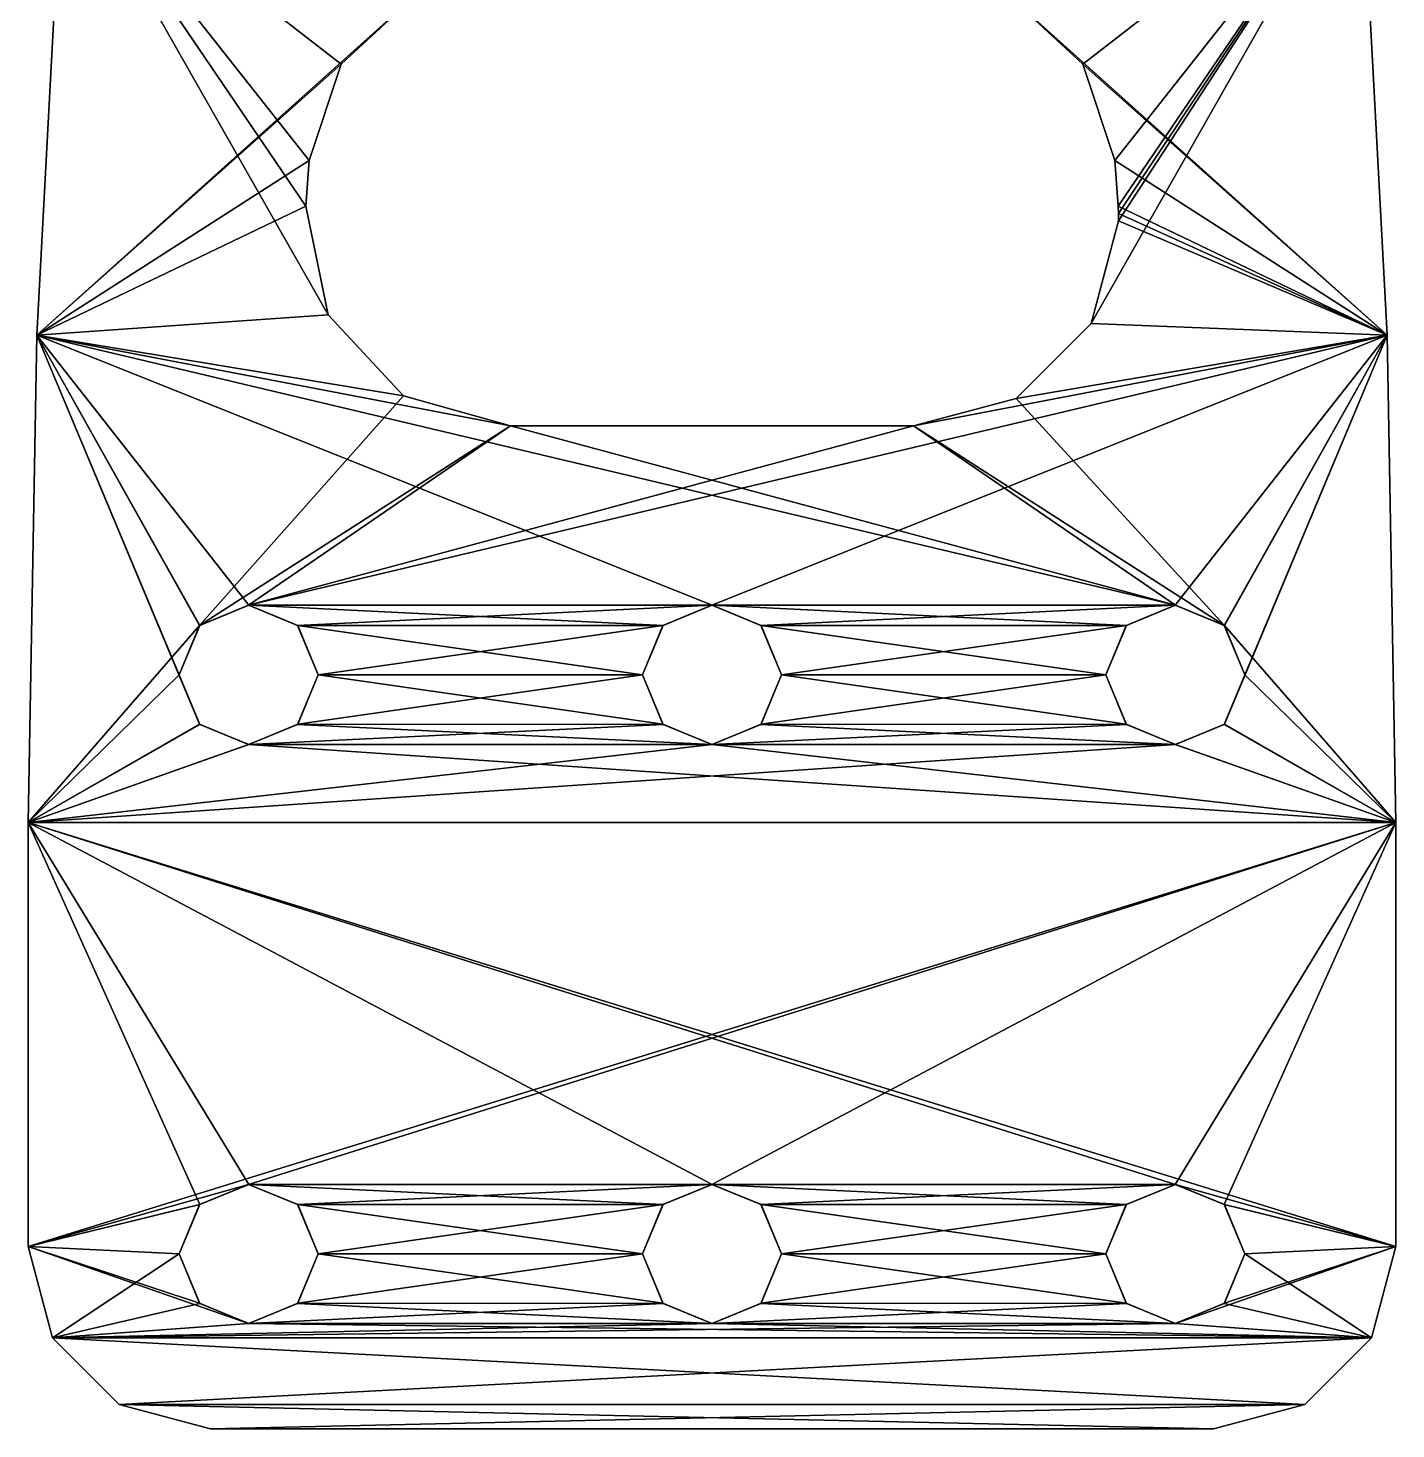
# Model space of a CAD drawing. Header units: millimetres. Extents: x -14 to 26, y -76 to 87.
# Drawn here: x -9.28 to 20.72, y -76 to -45.27 of the extents above; entities that cross this region are included whole.
import ezdxf

# ---------------------------------------------------------------- set-up
doc = ezdxf.new("R2010")
doc.units = ezdxf.units.MM
doc.header["$LTSCALE"] = 65.185185
for name, color, linetype in [('1', 7, 'CONTINUOUS'), ('2', 7, 'CONTINUOUS'), ('23', 7, 'CONTINUOUS'), ('28', 7, 'CONTINUOUS'), ('29', 7, 'CONTINUOUS'), ('3', 7, 'CONTINUOUS'), ('30', 7, 'CONTINUOUS'), ('31', 7, 'CONTINUOUS'), ('32', 7, 'CONTINUOUS'), ('4', 7, 'CONTINUOUS'), ('5', 7, 'CONTINUOUS'), ('50', 7, 'CONTINUOUS'), ('51', 7, 'CONTINUOUS'), ('52', 7, 'CONTINUOUS'), ('53', 7, 'CONTINUOUS'), ('57', 7, 'CONTINUOUS'), ('6', 7, 'CONTINUOUS'), ('66', 7, 'CONTINUOUS'), ('7', 7, 'CONTINUOUS'), ('73', 7, 'CONTINUOUS'), ('75', 7, 'CONTINUOUS'), ('76', 7, 'CONTINUOUS'), ('77', 7, 'CONTINUOUS'), ('88', 7, 'CONTINUOUS'), ('9', 7, 'CONTINUOUS'), ('90', 7, 'CONTINUOUS'), ('94', 7, 'CONTINUOUS'), ('96', 7, 'CONTINUOUS'), ('98', 7, 'CONTINUOUS')]:
    doc.layers.add(name, color=color, linetype=linetype)

msp = doc.modelspace()

# ---------------------------------------------------------------- linework, layer by layer
at = {"layer": '1', "linetype": 'CONTINUOUS'}
for points in [[(5.711, -57.935, 52.358), (4.641, -58.38, 52.358), (4.647, -58.374, 46.008), (5.711, -57.935, 52.358)], [(5.723, -57.935, 46.008), (5.711, -57.935, 52.358), (4.647, -58.374, 46.008), (5.723, -57.935, 46.008)], [(6.787, -58.374, 52.358), (5.711, -57.935, 52.358), (5.723, -57.935, 46.008), (6.787, -58.374, 52.358)], [(6.794, -58.38, 46.008), (6.787, -58.374, 52.358), (5.723, -57.935, 46.008), (6.794, -58.38, 46.008)], [(4.641, -58.38, 52.358), (4.192, -59.46, 52.358), (4.647, -58.374, 46.008), (4.641, -58.38, 52.358)], [(4.647, -58.374, 46.008), (4.192, -59.46, 52.358), (4.192, -59.46, 46.008), (4.647, -58.374, 46.008)], [(7.242, -59.46, 52.358), (6.787, -58.374, 52.358), (7.242, -59.46, 46.008), (7.242, -59.46, 52.358)], [(7.242, -59.46, 46.008), (6.787, -58.374, 52.358), (6.794, -58.38, 46.008), (7.242, -59.46, 46.008)]]:
    msp.add_3dface(points, dxfattribs=at)
at = {"layer": '2', "linetype": 'CONTINUOUS'}
for points in [[(-2.698, -51.566, 46.008), (-3.189, -49.179, 46.008), (-2.698, -51.566, 52.358), (-2.698, -51.566, 46.008)], [(-3.189, -49.179, 46.008), (-3.189, -49.179, 52.358), (-2.698, -51.566, 52.358), (-3.189, -49.179, 46.008)], [(-1.045, -53.34, 46.008), (-2.698, -51.566, 46.008), (-1.045, -53.34, 52.358), (-1.045, -53.34, 46.008)], [(-2.698, -51.566, 46.008), (-2.698, -51.566, 52.358), (-1.045, -53.34, 52.358), (-2.698, -51.566, 46.008)], [(1.3, -54, 46.008), (-1.045, -53.34, 46.008), (1.3, -54, 52.358), (1.3, -54, 46.008)], [(-1.045, -53.34, 46.008), (-1.045, -53.34, 52.358), (1.3, -54, 52.358), (-1.045, -53.34, 46.008)]]:
    msp.add_3dface(points, dxfattribs=at)
at = {"layer": '23', "linetype": 'CONTINUOUS'}
for points in [[(-8.521, -41.327, 46.008), (-9.092, -52.007, 46.008), (-8.521, -41.327, 52.358), (-8.521, -41.327, 46.008)], [(-9.092, -52.007, 46.008), (-9.092, -52.007, 52.358), (-8.521, -41.327, 52.358), (-9.092, -52.007, 46.008)], [(-9.092, -52.007, 46.008), (-9.283, -62.701, 46.008), (-9.092, -52.007, 52.358), (-9.092, -52.007, 46.008)], [(-9.283, -62.701, 46.008), (-9.283, -62.701, 52.358), (-9.092, -52.007, 52.358), (-9.283, -62.701, 46.008)]]:
    msp.add_3dface(points, dxfattribs=at)
at = {"layer": '28', "linetype": 'CONTINUOUS'}
for points in [[(20.717, -72, 46.008), (20.717, -62.701, 46.008), (20.717, -72, 52.358), (20.717, -72, 46.008)], [(20.717, -62.701, 46.008), (20.717, -62.701, 52.358), (20.717, -72, 52.358), (20.717, -62.701, 46.008)]]:
    msp.add_3dface(points, dxfattribs=at)
at = {"layer": '29', "linetype": 'CONTINUOUS'}
for points in [[(20.526, -52.007, 46.008), (19.955, -41.327, 46.008), (20.526, -52.007, 52.358), (20.526, -52.007, 46.008)], [(19.955, -41.327, 46.008), (19.955, -41.327, 52.358), (20.526, -52.007, 52.358), (19.955, -41.327, 46.008)], [(20.717, -62.701, 46.008), (20.526, -52.007, 46.008), (20.717, -62.701, 52.358), (20.717, -62.701, 46.008)], [(20.526, -52.007, 46.008), (20.526, -52.007, 52.358), (20.717, -62.701, 52.358), (20.526, -52.007, 46.008)]]:
    msp.add_3dface(points, dxfattribs=at)
at = {"layer": '3', "linetype": 'CONTINUOUS'}
for points in [[(12.222, -44.552, 46.008), (13.847, -46.065, 52.358), (12.221, -44.552, 52.358), (12.222, -44.552, 46.008)], [(12.222, -44.552, 46.008), (13.847, -46.065, 46.008), (13.847, -46.065, 52.358), (12.222, -44.552, 46.008)], [(13.847, -46.065, 46.008), (14.551, -48.179, 46.008), (13.847, -46.065, 52.358), (13.847, -46.065, 46.008)], [(14.551, -48.179, 46.008), (14.551, -48.179, 52.358), (13.847, -46.065, 52.358), (14.551, -48.179, 46.008)]]:
    msp.add_3dface(points, dxfattribs=at)
at = {"layer": '30', "linetype": 'CONTINUOUS'}
for points in [[(20.18, -74.002, 46.008), (20.717, -72, 46.008), (20.18, -74.002, 52.358), (20.18, -74.002, 46.008)], [(20.717, -72, 46.008), (20.717, -72, 52.358), (20.18, -74.002, 52.358), (20.717, -72, 46.008)], [(18.719, -75.463, 46.008), (20.18, -74.002, 46.008), (20.18, -74.002, 52.358), (18.719, -75.463, 46.008)], [(18.719, -75.463, 46.008), (20.18, -74.002, 52.358), (18.719, -75.463, 52.358), (18.719, -75.463, 46.008)], [(16.717, -76, 46.008), (18.719, -75.463, 46.008), (16.717, -76, 52.358), (16.717, -76, 46.008)], [(18.719, -75.463, 46.008), (18.719, -75.463, 52.358), (16.717, -76, 52.358), (18.719, -75.463, 46.008)]]:
    msp.add_3dface(points, dxfattribs=at)
at = {"layer": '31', "linetype": 'CONTINUOUS'}
for points in [[(-5.283, -76, 46.008), (16.717, -76, 46.008), (-5.283, -76, 52.358), (-5.283, -76, 46.008)], [(16.717, -76, 46.008), (16.717, -76, 52.358), (-5.283, -76, 52.358), (16.717, -76, 46.008)]]:
    msp.add_3dface(points, dxfattribs=at)
at = {"layer": '32', "linetype": 'CONTINUOUS'}
for points in [[(-9.092, -52.007, 46.008), (-8.521, -41.327, 46.008), (-2.698, -51.566, 46.008), (-9.092, -52.007, 46.008)], [(-2.698, -51.566, 46.008), (-8.521, -41.327, 46.008), (-3.189, -49.179, 46.008), (-2.698, -51.566, 46.008)], [(-3.189, -49.179, 46.008), (-8.521, -41.327, 46.008), (-3.117, -48.179, 46.008), (-3.189, -49.179, 46.008)], [(-3.117, -48.179, 46.008), (-8.521, -41.327, 46.008), (-2.413, -46.065, 46.008), (-3.117, -48.179, 46.008)], [(-2.413, -46.065, 46.008), (-8.521, -41.327, 46.008), (-0.787, -44.552, 46.008), (-2.413, -46.065, 46.008)], [(19.955, -41.327, 46.008), (20.526, -52.007, 46.008), (12.222, -44.552, 46.008), (19.955, -41.327, 46.008)], [(12.222, -44.552, 46.008), (20.526, -52.007, 46.008), (13.847, -46.065, 46.008), (12.222, -44.552, 46.008)], [(13.847, -46.065, 46.008), (20.526, -52.007, 46.008), (14.551, -48.179, 46.008), (13.847, -46.065, 46.008)], [(14.551, -48.179, 46.008), (20.526, -52.007, 46.008), (14.623, -49.179, 46.008), (14.551, -48.179, 46.008)], [(14.623, -49.179, 46.008), (20.526, -52.007, 46.008), (14.631, -49.34, 46.008), (14.623, -49.179, 46.008)], [(14.631, -49.34, 46.008), (20.526, -52.007, 46.008), (14.634, -49.5, 46.008), (14.631, -49.34, 46.008)], [(14.634, -49.5, 46.008), (20.526, -52.007, 46.008), (14.03, -51.752, 46.008), (14.634, -49.5, 46.008)], [(-1.045, -53.34, 46.008), (-9.092, -52.007, 46.008), (-2.698, -51.566, 46.008), (-1.045, -53.34, 46.008)], [(14.03, -51.752, 46.008), (20.526, -52.007, 46.008), (12.386, -53.396, 46.008), (14.03, -51.752, 46.008)], [(-9.283, -62.701, 46.008), (-9.092, -52.007, 46.008), (-5.519, -60.54, 46.008), (-9.283, -62.701, 46.008)], [(5.723, -57.935, 46.008), (-9.092, -52.007, 46.008), (15.883, -57.935, 46.008), (5.723, -57.935, 46.008)], [(-9.092, -52.007, 46.008), (5.723, -57.935, 46.008), (-4.437, -57.935, 46.008), (-9.092, -52.007, 46.008)], [(15.883, -57.935, 46.008), (-9.092, -52.007, 46.008), (1.3, -54, 46.008), (15.883, -57.935, 46.008)], [(-5.519, -60.54, 46.008), (-9.092, -52.007, 46.008), (-5.968, -59.46, 46.008), (-5.519, -60.54, 46.008)], [(-5.968, -59.46, 46.008), (-9.092, -52.007, 46.008), (-5.513, -58.374, 46.008), (-5.968, -59.46, 46.008)], [(-5.513, -58.374, 46.008), (-9.092, -52.007, 46.008), (-4.437, -57.935, 46.008), (-5.513, -58.374, 46.008)], [(1.3, -54, 46.008), (-9.092, -52.007, 46.008), (-1.045, -53.34, 46.008), (1.3, -54, 46.008)], [(20.526, -52.007, 46.008), (16.954, -58.38, 46.008), (12.386, -53.396, 46.008), (20.526, -52.007, 46.008)], [(20.526, -52.007, 46.008), (20.717, -62.701, 46.008), (16.954, -58.38, 46.008), (20.526, -52.007, 46.008)], [(12.386, -53.396, 46.008), (16.954, -58.38, 46.008), (10.134, -54, 46.008), (12.386, -53.396, 46.008)], [(10.134, -54, 46.008), (15.883, -57.935, 46.008), (1.3, -54, 46.008), (10.134, -54, 46.008)], [(16.954, -58.38, 46.008), (15.883, -57.935, 46.008), (10.134, -54, 46.008), (16.954, -58.38, 46.008)], [(5.723, -57.935, 46.008), (4.647, -58.374, 46.008), (-4.437, -57.935, 46.008), (5.723, -57.935, 46.008)], [(-4.437, -57.935, 46.008), (4.647, -58.374, 46.008), (-3.366, -58.38, 46.008), (-4.437, -57.935, 46.008)], [(6.794, -58.38, 46.008), (5.723, -57.935, 46.008), (14.807, -58.374, 46.008), (6.794, -58.38, 46.008)], [(14.807, -58.374, 46.008), (5.723, -57.935, 46.008), (15.883, -57.935, 46.008), (14.807, -58.374, 46.008)], [(4.647, -58.374, 46.008), (4.192, -59.46, 46.008), (-3.366, -58.38, 46.008), (4.647, -58.374, 46.008)], [(4.192, -59.46, 46.008), (-2.918, -59.46, 46.008), (-3.366, -58.38, 46.008), (4.192, -59.46, 46.008)], [(14.352, -59.46, 46.008), (6.794, -58.38, 46.008), (14.807, -58.374, 46.008), (14.352, -59.46, 46.008)], [(7.242, -59.46, 46.008), (6.794, -58.38, 46.008), (14.352, -59.46, 46.008), (7.242, -59.46, 46.008)], [(20.717, -62.701, 46.008), (17.402, -59.46, 46.008), (16.954, -58.38, 46.008), (20.717, -62.701, 46.008)], [(-2.918, -59.46, 46.008), (4.641, -60.54, 46.008), (-3.373, -60.546, 46.008), (-2.918, -59.46, 46.008)], [(4.192, -59.46, 46.008), (4.641, -60.54, 46.008), (-2.918, -59.46, 46.008), (4.192, -59.46, 46.008)], [(6.787, -60.546, 46.008), (7.242, -59.46, 46.008), (14.801, -60.54, 46.008), (6.787, -60.546, 46.008)], [(14.801, -60.54, 46.008), (7.242, -59.46, 46.008), (14.352, -59.46, 46.008), (14.801, -60.54, 46.008)], [(17.402, -59.46, 46.008), (20.717, -62.701, 46.008), (16.947, -60.546, 46.008), (17.402, -59.46, 46.008)], [(-4.449, -60.985, 46.008), (-9.283, -62.701, 46.008), (-5.519, -60.54, 46.008), (-4.449, -60.985, 46.008)], [(-3.373, -60.546, 46.008), (5.711, -60.985, 46.008), (-4.449, -60.985, 46.008), (-3.373, -60.546, 46.008)], [(4.641, -60.54, 46.008), (5.711, -60.985, 46.008), (-3.373, -60.546, 46.008), (4.641, -60.54, 46.008)], [(5.711, -60.985, 46.008), (6.787, -60.546, 46.008), (15.871, -60.985, 46.008), (5.711, -60.985, 46.008)], [(15.871, -60.985, 46.008), (6.787, -60.546, 46.008), (14.801, -60.54, 46.008), (15.871, -60.985, 46.008)], [(16.947, -60.546, 46.008), (20.717, -62.701, 46.008), (15.871, -60.985, 46.008), (16.947, -60.546, 46.008)], [(20.717, -62.701, 46.008), (-9.283, -62.701, 46.008), (-4.449, -60.985, 46.008), (20.717, -62.701, 46.008)], [(5.711, -60.985, 46.008), (20.717, -62.701, 46.008), (-4.449, -60.985, 46.008), (5.711, -60.985, 46.008)], [(20.717, -62.701, 46.008), (5.711, -60.985, 46.008), (15.871, -60.985, 46.008), (20.717, -62.701, 46.008)], [(-9.283, -72, 46.008), (-9.283, -62.701, 46.008), (-5.513, -71.074, 46.008), (-9.283, -72, 46.008)], [(20.717, -72, 46.008), (-9.283, -62.701, 46.008), (20.717, -62.701, 46.008), (20.717, -72, 46.008)], [(-9.283, -62.701, 46.008), (20.717, -72, 46.008), (15.883, -70.635, 46.008), (-9.283, -62.701, 46.008)], [(-9.283, -62.701, 46.008), (15.883, -70.635, 46.008), (5.723, -70.635, 46.008), (-9.283, -62.701, 46.008)], [(-9.283, -62.701, 46.008), (5.723, -70.635, 46.008), (-4.437, -70.635, 46.008), (-9.283, -62.701, 46.008)], [(-5.513, -71.074, 46.008), (-9.283, -62.701, 46.008), (-4.437, -70.635, 46.008), (-5.513, -71.074, 46.008)], [(5.723, -70.635, 46.008), (4.647, -71.074, 46.008), (-4.437, -70.635, 46.008), (5.723, -70.635, 46.008)], [(-4.437, -70.635, 46.008), (4.647, -71.074, 46.008), (-3.366, -71.08, 46.008), (-4.437, -70.635, 46.008)], [(15.883, -70.635, 46.008), (14.807, -71.074, 46.008), (5.723, -70.635, 46.008), (15.883, -70.635, 46.008)], [(5.723, -70.635, 46.008), (14.807, -71.074, 46.008), (6.794, -71.08, 46.008), (5.723, -70.635, 46.008)], [(15.883, -70.635, 46.008), (20.717, -72, 46.008), (16.954, -71.08, 46.008), (15.883, -70.635, 46.008)], [(-5.968, -72.16, 46.008), (-9.283, -72, 46.008), (-5.513, -71.074, 46.008), (-5.968, -72.16, 46.008)], [(4.647, -71.074, 46.008), (4.192, -72.16, 46.008), (-3.366, -71.08, 46.008), (4.647, -71.074, 46.008)], [(4.192, -72.16, 46.008), (-2.918, -72.16, 46.008), (-3.366, -71.08, 46.008), (4.192, -72.16, 46.008)], [(14.807, -71.074, 46.008), (14.352, -72.16, 46.008), (6.794, -71.08, 46.008), (14.807, -71.074, 46.008)], [(14.352, -72.16, 46.008), (7.242, -72.16, 46.008), (6.794, -71.08, 46.008), (14.352, -72.16, 46.008)], [(20.717, -72, 46.008), (17.402, -72.16, 46.008), (16.954, -71.08, 46.008), (20.717, -72, 46.008)], [(-8.746, -74.002, 46.008), (-9.283, -72, 46.008), (-4.449, -73.685, 46.008), (-8.746, -74.002, 46.008)], [(-4.449, -73.685, 46.008), (-9.283, -72, 46.008), (-5.519, -73.24, 46.008), (-4.449, -73.685, 46.008)], [(-5.519, -73.24, 46.008), (-9.283, -72, 46.008), (-5.968, -72.16, 46.008), (-5.519, -73.24, 46.008)], [(-2.918, -72.16, 46.008), (4.641, -73.24, 46.008), (-3.373, -73.246, 46.008), (-2.918, -72.16, 46.008)], [(4.192, -72.16, 46.008), (4.641, -73.24, 46.008), (-2.918, -72.16, 46.008), (4.192, -72.16, 46.008)], [(7.242, -72.16, 46.008), (14.801, -73.24, 46.008), (6.787, -73.246, 46.008), (7.242, -72.16, 46.008)], [(14.352, -72.16, 46.008), (14.801, -73.24, 46.008), (7.242, -72.16, 46.008), (14.352, -72.16, 46.008)], [(17.402, -72.16, 46.008), (20.18, -74.002, 46.008), (16.947, -73.246, 46.008), (17.402, -72.16, 46.008)], [(20.717, -72, 46.008), (20.18, -74.002, 46.008), (17.402, -72.16, 46.008), (20.717, -72, 46.008)], [(-3.373, -73.246, 46.008), (5.711, -73.685, 46.008), (-4.449, -73.685, 46.008), (-3.373, -73.246, 46.008)], [(4.641, -73.24, 46.008), (5.711, -73.685, 46.008), (-3.373, -73.246, 46.008), (4.641, -73.24, 46.008)], [(6.787, -73.246, 46.008), (15.871, -73.685, 46.008), (5.711, -73.685, 46.008), (6.787, -73.246, 46.008)], [(14.801, -73.24, 46.008), (15.871, -73.685, 46.008), (6.787, -73.246, 46.008), (14.801, -73.24, 46.008)], [(16.947, -73.246, 46.008), (20.18, -74.002, 46.008), (15.871, -73.685, 46.008), (16.947, -73.246, 46.008)], [(20.18, -74.002, 46.008), (-8.746, -74.002, 46.008), (-4.449, -73.685, 46.008), (20.18, -74.002, 46.008)], [(5.711, -73.685, 46.008), (20.18, -74.002, 46.008), (-4.449, -73.685, 46.008), (5.711, -73.685, 46.008)], [(15.871, -73.685, 46.008), (20.18, -74.002, 46.008), (5.711, -73.685, 46.008), (15.871, -73.685, 46.008)], [(-7.285, -75.463, 46.008), (-8.746, -74.002, 46.008), (18.719, -75.463, 46.008), (-7.285, -75.463, 46.008)], [(18.719, -75.463, 46.008), (-8.746, -74.002, 46.008), (20.18, -74.002, 46.008), (18.719, -75.463, 46.008)], [(-5.283, -76, 46.008), (-7.285, -75.463, 46.008), (16.717, -76, 46.008), (-5.283, -76, 46.008)], [(16.717, -76, 46.008), (-7.285, -75.463, 46.008), (18.719, -75.463, 46.008), (16.717, -76, 46.008)]]:
    msp.add_3dface(points, dxfattribs=at)
at = {"layer": '4', "linetype": 'CONTINUOUS'}
for points in [[(14.634, -49.5, 46.008), (14.03, -51.752, 46.008), (14.634, -49.5, 52.358), (14.634, -49.5, 46.008)], [(14.03, -51.752, 46.008), (14.03, -51.752, 52.358), (14.634, -49.5, 52.358), (14.03, -51.752, 46.008)], [(14.03, -51.752, 46.008), (12.386, -53.396, 46.008), (12.387, -53.396, 52.358), (14.03, -51.752, 46.008)], [(14.03, -51.752, 46.008), (12.387, -53.396, 52.358), (14.03, -51.752, 52.358), (14.03, -51.752, 46.008)], [(12.386, -53.396, 46.008), (10.134, -54, 46.008), (12.387, -53.396, 52.358), (12.386, -53.396, 46.008)], [(10.134, -54, 46.008), (10.134, -54, 52.358), (12.387, -53.396, 52.358), (10.134, -54, 46.008)]]:
    msp.add_3dface(points, dxfattribs=at)
at = {"layer": '5', "linetype": 'CONTINUOUS'}
for points in [[(-2.413, -46.065, 46.008), (-0.787, -44.552, 46.008), (-0.787, -44.552, 52.358), (-2.413, -46.065, 46.008)], [(-2.413, -46.065, 46.008), (-0.787, -44.552, 52.358), (-2.413, -46.065, 52.358), (-2.413, -46.065, 46.008)], [(-3.117, -48.179, 46.008), (-2.413, -46.065, 46.008), (-3.117, -48.179, 52.358), (-3.117, -48.179, 46.008)], [(-2.413, -46.065, 46.008), (-2.413, -46.065, 52.358), (-3.117, -48.179, 52.358), (-2.413, -46.065, 46.008)]]:
    msp.add_3dface(points, dxfattribs=at)
at = {"layer": '50', "linetype": 'CONTINUOUS'}
for points in [[(-5.513, -71.074, 46.008), (-4.449, -70.635, 52.358), (-5.519, -71.08, 52.358), (-5.513, -71.074, 46.008)], [(-5.513, -71.074, 46.008), (-4.437, -70.635, 46.008), (-4.449, -70.635, 52.358), (-5.513, -71.074, 46.008)], [(-4.437, -70.635, 46.008), (-3.373, -71.074, 52.358), (-4.449, -70.635, 52.358), (-4.437, -70.635, 46.008)], [(-4.437, -70.635, 46.008), (-3.366, -71.08, 46.008), (-3.373, -71.074, 52.358), (-4.437, -70.635, 46.008)], [(-5.968, -72.16, 46.008), (-5.513, -71.074, 46.008), (-5.968, -72.16, 52.358), (-5.968, -72.16, 46.008)], [(-5.968, -72.16, 52.358), (-5.513, -71.074, 46.008), (-5.519, -71.08, 52.358), (-5.968, -72.16, 52.358)], [(-3.366, -71.08, 46.008), (-2.918, -72.16, 46.008), (-3.373, -71.074, 52.358), (-3.366, -71.08, 46.008)], [(-2.918, -72.16, 46.008), (-2.918, -72.16, 52.358), (-3.373, -71.074, 52.358), (-2.918, -72.16, 46.008)]]:
    msp.add_3dface(points, dxfattribs=at)
at = {"layer": '51', "linetype": 'CONTINUOUS'}
for points in [[(4.647, -71.074, 46.008), (5.711, -70.635, 52.358), (4.641, -71.08, 52.358), (4.647, -71.074, 46.008)], [(4.647, -71.074, 46.008), (5.723, -70.635, 46.008), (5.711, -70.635, 52.358), (4.647, -71.074, 46.008)], [(5.723, -70.635, 46.008), (6.787, -71.074, 52.358), (5.711, -70.635, 52.358), (5.723, -70.635, 46.008)], [(5.723, -70.635, 46.008), (6.794, -71.08, 46.008), (6.787, -71.074, 52.358), (5.723, -70.635, 46.008)], [(4.192, -72.16, 46.008), (4.647, -71.074, 46.008), (4.192, -72.16, 52.358), (4.192, -72.16, 46.008)], [(4.192, -72.16, 52.358), (4.647, -71.074, 46.008), (4.641, -71.08, 52.358), (4.192, -72.16, 52.358)], [(6.794, -71.08, 46.008), (7.242, -72.16, 46.008), (6.787, -71.074, 52.358), (6.794, -71.08, 46.008)], [(7.242, -72.16, 46.008), (7.242, -72.16, 52.358), (6.787, -71.074, 52.358), (7.242, -72.16, 46.008)]]:
    msp.add_3dface(points, dxfattribs=at)
at = {"layer": '52', "linetype": 'CONTINUOUS'}
for points in [[(14.807, -71.074, 46.008), (15.871, -70.635, 52.358), (14.801, -71.08, 52.358), (14.807, -71.074, 46.008)], [(14.807, -71.074, 46.008), (15.883, -70.635, 46.008), (15.871, -70.635, 52.358), (14.807, -71.074, 46.008)], [(15.883, -70.635, 46.008), (16.947, -71.074, 52.358), (15.871, -70.635, 52.358), (15.883, -70.635, 46.008)], [(15.883, -70.635, 46.008), (16.954, -71.08, 46.008), (16.947, -71.074, 52.358), (15.883, -70.635, 46.008)], [(14.352, -72.16, 46.008), (14.807, -71.074, 46.008), (14.352, -72.16, 52.358), (14.352, -72.16, 46.008)], [(14.352, -72.16, 52.358), (14.807, -71.074, 46.008), (14.801, -71.08, 52.358), (14.352, -72.16, 52.358)], [(16.954, -71.08, 46.008), (17.402, -72.16, 46.008), (16.947, -71.074, 52.358), (16.954, -71.08, 46.008)], [(17.402, -72.16, 46.008), (17.402, -72.16, 52.358), (16.947, -71.074, 52.358), (17.402, -72.16, 46.008)]]:
    msp.add_3dface(points, dxfattribs=at)
at = {"layer": '53', "linetype": 'CONTINUOUS'}
for points in [[(-9.283, -72, 46.008), (-8.746, -74.002, 46.008), (-9.283, -72, 52.358), (-9.283, -72, 46.008)], [(-8.746, -74.002, 46.008), (-8.746, -74.002, 52.358), (-9.283, -72, 52.358), (-8.746, -74.002, 46.008)], [(-8.746, -74.002, 46.008), (-7.285, -75.463, 46.008), (-7.285, -75.463, 52.358), (-8.746, -74.002, 46.008)], [(-8.746, -74.002, 46.008), (-7.285, -75.463, 52.358), (-8.746, -74.002, 52.358), (-8.746, -74.002, 46.008)], [(-7.285, -75.463, 46.008), (-5.283, -76, 46.008), (-7.285, -75.463, 52.358), (-7.285, -75.463, 46.008)], [(-5.283, -76, 46.008), (-5.283, -76, 52.358), (-7.285, -75.463, 52.358), (-5.283, -76, 46.008)]]:
    msp.add_3dface(points, dxfattribs=at)
at = {"layer": '57', "linetype": 'CONTINUOUS'}
for points in [[(-9.283, -62.701, 46.008), (-9.283, -72, 46.008), (-9.283, -62.701, 52.358), (-9.283, -62.701, 46.008)], [(-9.283, -72, 46.008), (-9.283, -72, 52.358), (-9.283, -62.701, 52.358), (-9.283, -72, 46.008)]]:
    msp.add_3dface(points, dxfattribs=at)
at = {"layer": '6', "linetype": 'CONTINUOUS'}
for points in [[(-3.189, -49.179, 46.008), (-3.117, -48.179, 46.008), (-3.117, -48.179, 52.358), (-3.189, -49.179, 46.008)], [(-3.189, -49.179, 52.358), (-3.189, -49.179, 46.008), (-3.117, -48.179, 52.358), (-3.189, -49.179, 52.358)]]:
    msp.add_3dface(points, dxfattribs=at)
at = {"layer": '66', "linetype": 'CONTINUOUS'}
for points in [[(14.807, -58.374, 46.008), (15.871, -57.935, 52.358), (14.801, -58.38, 52.358), (14.807, -58.374, 46.008)], [(14.807, -58.374, 46.008), (15.883, -57.935, 46.008), (15.871, -57.935, 52.358), (14.807, -58.374, 46.008)], [(15.883, -57.935, 46.008), (16.947, -58.374, 52.358), (15.871, -57.935, 52.358), (15.883, -57.935, 46.008)], [(15.883, -57.935, 46.008), (16.954, -58.38, 46.008), (16.947, -58.374, 52.358), (15.883, -57.935, 46.008)], [(14.352, -59.46, 46.008), (14.807, -58.374, 46.008), (14.352, -59.46, 52.358), (14.352, -59.46, 46.008)], [(14.352, -59.46, 52.358), (14.807, -58.374, 46.008), (14.801, -58.38, 52.358), (14.352, -59.46, 52.358)], [(16.954, -58.38, 46.008), (17.402, -59.46, 46.008), (16.947, -58.374, 52.358), (16.954, -58.38, 46.008)], [(17.402, -59.46, 46.008), (17.402, -59.46, 52.358), (16.947, -58.374, 52.358), (17.402, -59.46, 46.008)]]:
    msp.add_3dface(points, dxfattribs=at)
at = {"layer": '7', "linetype": 'CONTINUOUS'}
for points in [[(10.134, -54, 46.008), (1.3, -54, 46.008), (10.134, -54, 52.358), (10.134, -54, 46.008)], [(1.3, -54, 46.008), (1.3, -54, 52.358), (10.134, -54, 52.358), (1.3, -54, 46.008)]]:
    msp.add_3dface(points, dxfattribs=at)
at = {"layer": '73', "linetype": 'CONTINUOUS'}
for points in [[(-5.513, -58.374, 46.008), (-4.449, -57.935, 52.358), (-5.519, -58.38, 52.358), (-5.513, -58.374, 46.008)], [(-5.513, -58.374, 46.008), (-4.437, -57.935, 46.008), (-4.449, -57.935, 52.358), (-5.513, -58.374, 46.008)], [(-4.437, -57.935, 46.008), (-3.373, -58.374, 52.358), (-4.449, -57.935, 52.358), (-4.437, -57.935, 46.008)], [(-4.437, -57.935, 46.008), (-3.366, -58.38, 46.008), (-3.373, -58.374, 52.358), (-4.437, -57.935, 46.008)], [(-5.968, -59.46, 46.008), (-5.513, -58.374, 46.008), (-5.968, -59.46, 52.358), (-5.968, -59.46, 46.008)], [(-5.968, -59.46, 52.358), (-5.513, -58.374, 46.008), (-5.519, -58.38, 52.358), (-5.968, -59.46, 52.358)], [(-3.366, -58.38, 46.008), (-2.918, -59.46, 46.008), (-3.373, -58.374, 52.358), (-3.366, -58.38, 46.008)], [(-2.918, -59.46, 46.008), (-2.918, -59.46, 52.358), (-3.373, -58.374, 52.358), (-2.918, -59.46, 46.008)]]:
    msp.add_3dface(points, dxfattribs=at)
at = {"layer": '75', "linetype": 'CONTINUOUS'}
for points in [[(-5.519, -73.24, 46.008), (-5.968, -72.16, 46.008), (-5.513, -73.246, 52.358), (-5.519, -73.24, 46.008)], [(-5.968, -72.16, 46.008), (-5.968, -72.16, 52.358), (-5.513, -73.246, 52.358), (-5.968, -72.16, 46.008)], [(-2.918, -72.16, 46.008), (-3.373, -73.246, 46.008), (-2.918, -72.16, 52.358), (-2.918, -72.16, 46.008)], [(-3.373, -73.246, 46.008), (-3.366, -73.24, 52.358), (-2.918, -72.16, 52.358), (-3.373, -73.246, 46.008)], [(-4.449, -73.685, 46.008), (-5.519, -73.24, 46.008), (-5.513, -73.246, 52.358), (-4.449, -73.685, 46.008)], [(-4.449, -73.685, 46.008), (-5.513, -73.246, 52.358), (-4.437, -73.685, 52.358), (-4.449, -73.685, 46.008)], [(-3.373, -73.246, 46.008), (-4.449, -73.685, 46.008), (-4.437, -73.685, 52.358), (-3.373, -73.246, 46.008)], [(-3.373, -73.246, 46.008), (-4.437, -73.685, 52.358), (-3.366, -73.24, 52.358), (-3.373, -73.246, 46.008)]]:
    msp.add_3dface(points, dxfattribs=at)
at = {"layer": '76', "linetype": 'CONTINUOUS'}
for points in [[(4.641, -73.24, 46.008), (4.192, -72.16, 46.008), (4.647, -73.246, 52.358), (4.641, -73.24, 46.008)], [(4.192, -72.16, 46.008), (4.192, -72.16, 52.358), (4.647, -73.246, 52.358), (4.192, -72.16, 46.008)], [(7.242, -72.16, 46.008), (6.787, -73.246, 46.008), (7.242, -72.16, 52.358), (7.242, -72.16, 46.008)], [(6.787, -73.246, 46.008), (6.794, -73.24, 52.358), (7.242, -72.16, 52.358), (6.787, -73.246, 46.008)], [(5.711, -73.685, 46.008), (4.641, -73.24, 46.008), (4.647, -73.246, 52.358), (5.711, -73.685, 46.008)], [(5.711, -73.685, 46.008), (4.647, -73.246, 52.358), (5.723, -73.685, 52.358), (5.711, -73.685, 46.008)], [(6.787, -73.246, 46.008), (5.711, -73.685, 46.008), (5.723, -73.685, 52.358), (6.787, -73.246, 46.008)], [(6.787, -73.246, 46.008), (5.723, -73.685, 52.358), (6.794, -73.24, 52.358), (6.787, -73.246, 46.008)]]:
    msp.add_3dface(points, dxfattribs=at)
at = {"layer": '77', "linetype": 'CONTINUOUS'}
for points in [[(14.801, -73.24, 46.008), (14.352, -72.16, 46.008), (14.807, -73.246, 52.358), (14.801, -73.24, 46.008)], [(14.352, -72.16, 46.008), (14.352, -72.16, 52.358), (14.807, -73.246, 52.358), (14.352, -72.16, 46.008)], [(17.402, -72.16, 46.008), (16.947, -73.246, 46.008), (17.402, -72.16, 52.358), (17.402, -72.16, 46.008)], [(16.947, -73.246, 46.008), (16.954, -73.24, 52.358), (17.402, -72.16, 52.358), (16.947, -73.246, 46.008)], [(15.871, -73.685, 46.008), (14.801, -73.24, 46.008), (14.807, -73.246, 52.358), (15.871, -73.685, 46.008)], [(15.871, -73.685, 46.008), (14.807, -73.246, 52.358), (15.883, -73.685, 52.358), (15.871, -73.685, 46.008)], [(16.947, -73.246, 46.008), (15.871, -73.685, 46.008), (15.883, -73.685, 52.358), (16.947, -73.246, 46.008)], [(16.947, -73.246, 46.008), (15.883, -73.685, 52.358), (16.954, -73.24, 52.358), (16.947, -73.246, 46.008)]]:
    msp.add_3dface(points, dxfattribs=at)
at = {"layer": '88', "linetype": 'CONTINUOUS'}
for points in [[(-5.519, -60.54, 46.008), (-5.968, -59.46, 46.008), (-5.513, -60.546, 52.358), (-5.519, -60.54, 46.008)], [(-5.968, -59.46, 46.008), (-5.968, -59.46, 52.358), (-5.513, -60.546, 52.358), (-5.968, -59.46, 46.008)], [(-2.918, -59.46, 46.008), (-3.373, -60.546, 46.008), (-2.918, -59.46, 52.358), (-2.918, -59.46, 46.008)], [(-3.373, -60.546, 46.008), (-3.366, -60.54, 52.358), (-2.918, -59.46, 52.358), (-3.373, -60.546, 46.008)], [(-4.449, -60.985, 46.008), (-5.519, -60.54, 46.008), (-5.513, -60.546, 52.358), (-4.449, -60.985, 46.008)], [(-4.449, -60.985, 46.008), (-5.513, -60.546, 52.358), (-4.437, -60.985, 52.358), (-4.449, -60.985, 46.008)], [(-3.373, -60.546, 46.008), (-4.449, -60.985, 46.008), (-4.437, -60.985, 52.358), (-3.373, -60.546, 46.008)], [(-3.373, -60.546, 46.008), (-4.437, -60.985, 52.358), (-3.366, -60.54, 52.358), (-3.373, -60.546, 46.008)]]:
    msp.add_3dface(points, dxfattribs=at)
at = {"layer": '9', "linetype": 'CONTINUOUS'}
for points in [[(14.551, -48.179, 46.008), (14.623, -49.179, 46.008), (14.623, -49.179, 52.358), (14.551, -48.179, 46.008)], [(14.551, -48.179, 46.008), (14.623, -49.179, 52.358), (14.551, -48.179, 52.358), (14.551, -48.179, 46.008)]]:
    msp.add_3dface(points, dxfattribs=at)
at = {"layer": '90', "linetype": 'CONTINUOUS'}
for points in [[(14.623, -49.179, 46.008), (14.631, -49.34, 46.008), (14.623, -49.179, 52.358), (14.623, -49.179, 46.008)], [(14.631, -49.34, 46.008), (14.631, -49.34, 52.358), (14.623, -49.179, 52.358), (14.631, -49.34, 46.008)], [(14.631, -49.34, 46.008), (14.634, -49.5, 46.008), (14.631, -49.34, 52.358), (14.631, -49.34, 46.008)], [(14.634, -49.5, 46.008), (14.634, -49.5, 52.358), (14.631, -49.34, 52.358), (14.634, -49.5, 46.008)]]:
    msp.add_3dface(points, dxfattribs=at)
at = {"layer": '94', "linetype": 'CONTINUOUS'}
for points in [[(14.801, -60.54, 46.008), (14.352, -59.46, 46.008), (14.807, -60.546, 52.358), (14.801, -60.54, 46.008)], [(14.352, -59.46, 46.008), (14.352, -59.46, 52.358), (14.807, -60.546, 52.358), (14.352, -59.46, 46.008)], [(17.402, -59.46, 46.008), (16.947, -60.546, 46.008), (17.402, -59.46, 52.358), (17.402, -59.46, 46.008)], [(16.947, -60.546, 46.008), (16.954, -60.54, 52.358), (17.402, -59.46, 52.358), (16.947, -60.546, 46.008)], [(15.871, -60.985, 46.008), (14.801, -60.54, 46.008), (14.807, -60.546, 52.358), (15.871, -60.985, 46.008)], [(15.871, -60.985, 46.008), (14.807, -60.546, 52.358), (15.883, -60.985, 52.358), (15.871, -60.985, 46.008)], [(16.947, -60.546, 46.008), (15.871, -60.985, 46.008), (15.883, -60.985, 52.358), (16.947, -60.546, 46.008)], [(16.947, -60.546, 46.008), (15.883, -60.985, 52.358), (16.954, -60.54, 52.358), (16.947, -60.546, 46.008)]]:
    msp.add_3dface(points, dxfattribs=at)
at = {"layer": '96', "linetype": 'CONTINUOUS'}
for points in [[(4.192, -59.46, 46.008), (4.192, -59.46, 52.358), (4.647, -60.546, 52.358), (4.192, -59.46, 46.008)], [(4.641, -60.54, 46.008), (4.192, -59.46, 46.008), (4.647, -60.546, 52.358), (4.641, -60.54, 46.008)], [(7.242, -59.46, 52.358), (7.242, -59.46, 46.008), (6.787, -60.546, 46.008), (7.242, -59.46, 52.358)], [(7.242, -59.46, 52.358), (6.787, -60.546, 46.008), (6.794, -60.54, 52.358), (7.242, -59.46, 52.358)], [(5.711, -60.985, 46.008), (4.641, -60.54, 46.008), (4.647, -60.546, 52.358), (5.711, -60.985, 46.008)], [(5.723, -60.985, 52.358), (5.711, -60.985, 46.008), (4.647, -60.546, 52.358), (5.723, -60.985, 52.358)], [(6.787, -60.546, 46.008), (5.711, -60.985, 46.008), (5.723, -60.985, 52.358), (6.787, -60.546, 46.008)], [(6.794, -60.54, 52.358), (6.787, -60.546, 46.008), (5.723, -60.985, 52.358), (6.794, -60.54, 52.358)]]:
    msp.add_3dface(points, dxfattribs=at)
at = {"layer": '98', "linetype": 'CONTINUOUS'}
for points in [[(-8.521, -41.327, 52.358), (-9.092, -52.007, 52.358), (-0.787, -44.552, 52.358), (-8.521, -41.327, 52.358)], [(13.847, -46.065, 52.358), (19.955, -41.327, 52.358), (12.221, -44.552, 52.358), (13.847, -46.065, 52.358)], [(14.551, -48.179, 52.358), (19.955, -41.327, 52.358), (13.847, -46.065, 52.358), (14.551, -48.179, 52.358)], [(20.526, -52.007, 52.358), (19.955, -41.327, 52.358), (14.03, -51.752, 52.358), (20.526, -52.007, 52.358)], [(14.03, -51.752, 52.358), (19.955, -41.327, 52.358), (14.634, -49.5, 52.358), (14.03, -51.752, 52.358)], [(14.623, -49.179, 52.358), (19.955, -41.327, 52.358), (14.551, -48.179, 52.358), (14.623, -49.179, 52.358)], [(14.631, -49.34, 52.358), (19.955, -41.327, 52.358), (14.623, -49.179, 52.358), (14.631, -49.34, 52.358)], [(14.634, -49.5, 52.358), (19.955, -41.327, 52.358), (14.631, -49.34, 52.358), (14.634, -49.5, 52.358)], [(-0.787, -44.552, 52.358), (-9.092, -52.007, 52.358), (-2.413, -46.065, 52.358), (-0.787, -44.552, 52.358)], [(-2.413, -46.065, 52.358), (-9.092, -52.007, 52.358), (-3.117, -48.179, 52.358), (-2.413, -46.065, 52.358)], [(-9.092, -52.007, 52.358), (-3.189, -49.179, 52.358), (-3.117, -48.179, 52.358), (-9.092, -52.007, 52.358)], [(-3.189, -49.179, 52.358), (-9.092, -52.007, 52.358), (-2.698, -51.566, 52.358), (-3.189, -49.179, 52.358)], [(-2.698, -51.566, 52.358), (-9.092, -52.007, 52.358), (-1.045, -53.34, 52.358), (-2.698, -51.566, 52.358)], [(12.387, -53.396, 52.358), (20.526, -52.007, 52.358), (14.03, -51.752, 52.358), (12.387, -53.396, 52.358)], [(-9.092, -52.007, 52.358), (-9.283, -62.701, 52.358), (-5.519, -58.38, 52.358), (-9.092, -52.007, 52.358)], [(-9.092, -52.007, 52.358), (-5.519, -58.38, 52.358), (-1.045, -53.34, 52.358), (-9.092, -52.007, 52.358)], [(5.711, -57.935, 52.358), (20.526, -52.007, 52.358), (-4.449, -57.935, 52.358), (5.711, -57.935, 52.358)], [(-4.449, -57.935, 52.358), (20.526, -52.007, 52.358), (10.134, -54, 52.358), (-4.449, -57.935, 52.358)], [(20.526, -52.007, 52.358), (5.711, -57.935, 52.358), (15.871, -57.935, 52.358), (20.526, -52.007, 52.358)], [(10.134, -54, 52.358), (20.526, -52.007, 52.358), (12.387, -53.396, 52.358), (10.134, -54, 52.358)], [(16.947, -58.374, 52.358), (20.526, -52.007, 52.358), (15.871, -57.935, 52.358), (16.947, -58.374, 52.358)], [(17.402, -59.46, 52.358), (20.526, -52.007, 52.358), (16.947, -58.374, 52.358), (17.402, -59.46, 52.358)], [(20.717, -62.701, 52.358), (20.526, -52.007, 52.358), (16.954, -60.54, 52.358), (20.717, -62.701, 52.358)], [(16.954, -60.54, 52.358), (20.526, -52.007, 52.358), (17.402, -59.46, 52.358), (16.954, -60.54, 52.358)], [(-1.045, -53.34, 52.358), (-5.519, -58.38, 52.358), (1.3, -54, 52.358), (-1.045, -53.34, 52.358)], [(-5.519, -58.38, 52.358), (-4.449, -57.935, 52.358), (1.3, -54, 52.358), (-5.519, -58.38, 52.358)], [(1.3, -54, 52.358), (-4.449, -57.935, 52.358), (10.134, -54, 52.358), (1.3, -54, 52.358)], [(-3.373, -58.374, 52.358), (5.711, -57.935, 52.358), (-4.449, -57.935, 52.358), (-3.373, -58.374, 52.358)], [(4.641, -58.38, 52.358), (5.711, -57.935, 52.358), (-3.373, -58.374, 52.358), (4.641, -58.38, 52.358)], [(5.711, -57.935, 52.358), (6.787, -58.374, 52.358), (15.871, -57.935, 52.358), (5.711, -57.935, 52.358)], [(15.871, -57.935, 52.358), (6.787, -58.374, 52.358), (14.801, -58.38, 52.358), (15.871, -57.935, 52.358)], [(-9.283, -62.701, 52.358), (-5.968, -59.46, 52.358), (-5.519, -58.38, 52.358), (-9.283, -62.701, 52.358)], [(-2.918, -59.46, 52.358), (4.641, -58.38, 52.358), (-3.373, -58.374, 52.358), (-2.918, -59.46, 52.358)], [(4.192, -59.46, 52.358), (4.641, -58.38, 52.358), (-2.918, -59.46, 52.358), (4.192, -59.46, 52.358)], [(6.787, -58.374, 52.358), (7.242, -59.46, 52.358), (14.801, -58.38, 52.358), (6.787, -58.374, 52.358)], [(7.242, -59.46, 52.358), (14.352, -59.46, 52.358), (14.801, -58.38, 52.358), (7.242, -59.46, 52.358)], [(-5.968, -59.46, 52.358), (-9.283, -62.701, 52.358), (-5.513, -60.546, 52.358), (-5.968, -59.46, 52.358)], [(4.647, -60.546, 52.358), (4.192, -59.46, 52.358), (-3.366, -60.54, 52.358), (4.647, -60.546, 52.358)], [(-3.366, -60.54, 52.358), (4.192, -59.46, 52.358), (-2.918, -59.46, 52.358), (-3.366, -60.54, 52.358)], [(7.242, -59.46, 52.358), (6.794, -60.54, 52.358), (14.352, -59.46, 52.358), (7.242, -59.46, 52.358)], [(14.352, -59.46, 52.358), (6.794, -60.54, 52.358), (14.807, -60.546, 52.358), (14.352, -59.46, 52.358)], [(-5.513, -60.546, 52.358), (-9.283, -62.701, 52.358), (-4.437, -60.985, 52.358), (-5.513, -60.546, 52.358)], [(-4.437, -60.985, 52.358), (4.647, -60.546, 52.358), (-3.366, -60.54, 52.358), (-4.437, -60.985, 52.358)], [(5.723, -60.985, 52.358), (4.647, -60.546, 52.358), (-4.437, -60.985, 52.358), (5.723, -60.985, 52.358)], [(6.794, -60.54, 52.358), (5.723, -60.985, 52.358), (14.807, -60.546, 52.358), (6.794, -60.54, 52.358)], [(14.807, -60.546, 52.358), (5.723, -60.985, 52.358), (15.883, -60.985, 52.358), (14.807, -60.546, 52.358)], [(15.883, -60.985, 52.358), (20.717, -62.701, 52.358), (16.954, -60.54, 52.358), (15.883, -60.985, 52.358)], [(5.723, -60.985, 52.358), (-9.283, -62.701, 52.358), (15.883, -60.985, 52.358), (5.723, -60.985, 52.358)], [(-9.283, -62.701, 52.358), (5.723, -60.985, 52.358), (-4.437, -60.985, 52.358), (-9.283, -62.701, 52.358)], [(-9.283, -62.701, 52.358), (20.717, -62.701, 52.358), (15.883, -60.985, 52.358), (-9.283, -62.701, 52.358)], [(-9.283, -72, 52.358), (20.717, -62.701, 52.358), (-9.283, -62.701, 52.358), (-9.283, -72, 52.358)], [(20.717, -62.701, 52.358), (-9.283, -72, 52.358), (-4.449, -70.635, 52.358), (20.717, -62.701, 52.358)], [(5.711, -70.635, 52.358), (20.717, -62.701, 52.358), (-4.449, -70.635, 52.358), (5.711, -70.635, 52.358)], [(15.871, -70.635, 52.358), (20.717, -62.701, 52.358), (5.711, -70.635, 52.358), (15.871, -70.635, 52.358)], [(16.947, -71.074, 52.358), (20.717, -62.701, 52.358), (15.871, -70.635, 52.358), (16.947, -71.074, 52.358)], [(20.717, -72, 52.358), (20.717, -62.701, 52.358), (16.947, -71.074, 52.358), (20.717, -72, 52.358)], [(-4.449, -70.635, 52.358), (-9.283, -72, 52.358), (-5.519, -71.08, 52.358), (-4.449, -70.635, 52.358)], [(-3.373, -71.074, 52.358), (5.711, -70.635, 52.358), (-4.449, -70.635, 52.358), (-3.373, -71.074, 52.358)], [(4.641, -71.08, 52.358), (5.711, -70.635, 52.358), (-3.373, -71.074, 52.358), (4.641, -71.08, 52.358)], [(6.787, -71.074, 52.358), (15.871, -70.635, 52.358), (5.711, -70.635, 52.358), (6.787, -71.074, 52.358)], [(14.801, -71.08, 52.358), (15.871, -70.635, 52.358), (6.787, -71.074, 52.358), (14.801, -71.08, 52.358)], [(-9.283, -72, 52.358), (-5.968, -72.16, 52.358), (-5.519, -71.08, 52.358), (-9.283, -72, 52.358)], [(-2.918, -72.16, 52.358), (4.641, -71.08, 52.358), (-3.373, -71.074, 52.358), (-2.918, -72.16, 52.358)], [(4.192, -72.16, 52.358), (4.641, -71.08, 52.358), (-2.918, -72.16, 52.358), (4.192, -72.16, 52.358)], [(7.242, -72.16, 52.358), (14.801, -71.08, 52.358), (6.787, -71.074, 52.358), (7.242, -72.16, 52.358)], [(14.352, -72.16, 52.358), (14.801, -71.08, 52.358), (7.242, -72.16, 52.358), (14.352, -72.16, 52.358)], [(17.402, -72.16, 52.358), (20.717, -72, 52.358), (16.947, -71.074, 52.358), (17.402, -72.16, 52.358)], [(-9.283, -72, 52.358), (-8.746, -74.002, 52.358), (-5.968, -72.16, 52.358), (-9.283, -72, 52.358)], [(-5.968, -72.16, 52.358), (-8.746, -74.002, 52.358), (-5.513, -73.246, 52.358), (-5.968, -72.16, 52.358)], [(4.647, -73.246, 52.358), (4.192, -72.16, 52.358), (-3.366, -73.24, 52.358), (4.647, -73.246, 52.358)], [(-3.366, -73.24, 52.358), (4.192, -72.16, 52.358), (-2.918, -72.16, 52.358), (-3.366, -73.24, 52.358)], [(14.807, -73.246, 52.358), (14.352, -72.16, 52.358), (6.794, -73.24, 52.358), (14.807, -73.246, 52.358)], [(6.794, -73.24, 52.358), (14.352, -72.16, 52.358), (7.242, -72.16, 52.358), (6.794, -73.24, 52.358)], [(20.18, -74.002, 52.358), (20.717, -72, 52.358), (15.883, -73.685, 52.358), (20.18, -74.002, 52.358)], [(15.883, -73.685, 52.358), (20.717, -72, 52.358), (16.954, -73.24, 52.358), (15.883, -73.685, 52.358)], [(16.954, -73.24, 52.358), (20.717, -72, 52.358), (17.402, -72.16, 52.358), (16.954, -73.24, 52.358)], [(-5.513, -73.246, 52.358), (-8.746, -74.002, 52.358), (-4.437, -73.685, 52.358), (-5.513, -73.246, 52.358)], [(-4.437, -73.685, 52.358), (4.647, -73.246, 52.358), (-3.366, -73.24, 52.358), (-4.437, -73.685, 52.358)], [(5.723, -73.685, 52.358), (4.647, -73.246, 52.358), (-4.437, -73.685, 52.358), (5.723, -73.685, 52.358)], [(5.723, -73.685, 52.358), (14.807, -73.246, 52.358), (6.794, -73.24, 52.358), (5.723, -73.685, 52.358)], [(15.883, -73.685, 52.358), (14.807, -73.246, 52.358), (5.723, -73.685, 52.358), (15.883, -73.685, 52.358)], [(-8.746, -74.002, 52.358), (20.18, -74.002, 52.358), (15.883, -73.685, 52.358), (-8.746, -74.002, 52.358)], [(-8.746, -74.002, 52.358), (15.883, -73.685, 52.358), (5.723, -73.685, 52.358), (-8.746, -74.002, 52.358)], [(-8.746, -74.002, 52.358), (5.723, -73.685, 52.358), (-4.437, -73.685, 52.358), (-8.746, -74.002, 52.358)], [(-7.285, -75.463, 52.358), (20.18, -74.002, 52.358), (-8.746, -74.002, 52.358), (-7.285, -75.463, 52.358)], [(18.719, -75.463, 52.358), (20.18, -74.002, 52.358), (-7.285, -75.463, 52.358), (18.719, -75.463, 52.358)], [(-5.283, -76, 52.358), (18.719, -75.463, 52.358), (-7.285, -75.463, 52.358), (-5.283, -76, 52.358)], [(16.717, -76, 52.358), (18.719, -75.463, 52.358), (-5.283, -76, 52.358), (16.717, -76, 52.358)]]:
    msp.add_3dface(points, dxfattribs=at)

doc.saveas('drawing.dxf')
